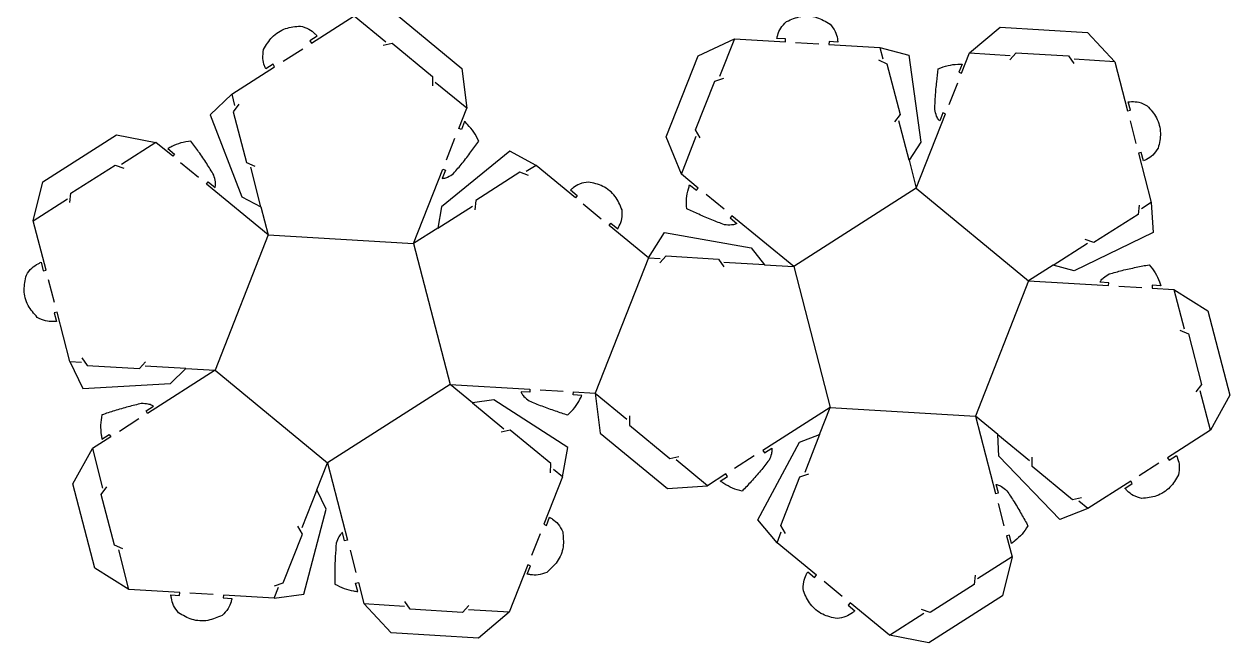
# Model space of a CAD drawing. Extents: x 3 to 213, y -16 to 259.
# Drawn here: x 2.7 to 213.2, y -16.1 to 92 of the extents above; entities that cross this region are included whole.
import ezdxf

# ---------------------------------------------------------------- set-up
doc = ezdxf.new("R2010")
doc.units = 0
doc.layers.get('0').update_dxf_attribs({"linetype": 'CONTINUOUS'})

msp = doc.modelspace()

# ---------------------------------------------------------------- linework, layer by layer
at = {"color": 5}
for p, q in [((52.853189, 88.61576), (60.346802, 93.39869)), ((67.33597, 93.897258), (79.103765, 84.213449)), ((167.747487, 86.921543), (173.108775, 91.432967)), ((173.108775, 91.432967), (188.321086, 90.515539)), ((53.864496, 89.863896), (52.579877, 89.043964)), ((52.579877, 89.043964), (52.853189, 88.61576)), ((65.354279, 88.291227), (66.945784, 88.62629)), ((66.945784, 88.62629), (74.006459, 82.816003)), ((120.374709, 86.432398), (126.724196, 89.395585)), ((126.724198, 89.395585), (135.598047, 88.860418)), ((135.628628, 89.367495), (134.107397, 89.459237)), ((135.598047, 88.860418), (135.628628, 89.367495)), ((143.234783, 88.908783), (143.204201, 88.401706)), ((144.756014, 88.817038), (143.234783, 88.908783)), ((188.321086, 90.515539), (193.101338, 85.392497)), ((114.801311, 72.248113), (120.374709, 86.432398)), ((143.204201, 88.401706), (152.078049, 87.866539)), ((152.077883, 87.866497), (157.141311, 86.556455)), ((157.141311, 86.556455), (159.248664, 71.358574)), ((166.354139, 83.375472), (167.74749, 86.921543)), ((174.800695, 85.732795), (175.8913, 86.939326)), ((175.8913, 86.939326), (185.018686, 86.388869)), ((185.018686, 86.388869), (185.956389, 85.060014)), ((38.936478, 79.733174), (46.430091, 84.516104)), ((46.156781, 84.944311), (44.872162, 84.124379)), ((46.430091, 84.516104), (46.156781, 84.944311)), ((79.103765, 84.213449), (79.959824, 77.259047)), ((151.850765, 85.708247), (153.335256, 85.043859)), ((153.335256, 85.043859), (155.632254, 76.193114)), ((166.43867, 84.979679), (165.881329, 83.56125)), ((193.101406, 85.392514), (195.334605, 76.787595)), ((74.006459, 82.816003), (73.983994, 81.189768)), ((123.278908, 82.016411), (124.832494, 82.49758)), ((165.881329, 83.56125), (166.354139, 83.375472)), ((119.934871, 73.505839), (123.278908, 82.016411)), ((38.936532, 79.733089), (35.149223, 76.126058)), ((40.184536, 77.957677), (39.210491, 76.655236)), ((195.826315, 76.915208), (195.443481, 78.390335)), ((35.149223, 76.126058), (40.698522, 61.821481)), ((39.210491, 76.655236), (41.507483, 67.804507)), ((78.566399, 73.713013), (79.959745, 77.259078)), ((155.632254, 76.193114), (154.658207, 74.89067)), ((158.458495, 63.281066), (163.567443, 76.283329)), ((163.094633, 76.469107), (162.537292, 75.050678)), ((163.567443, 76.283329), (163.094633, 76.469107)), ((195.334605, 76.787595), (195.826315, 76.915208)), ((79.039206, 73.527234), (78.566399, 73.713013)), ((79.596547, 74.945661), (79.039206, 73.527234)), ((5.979278, 64.422793), (18.825529, 72.622139)), ((18.825529, 72.622139), (25.704073, 71.287276)), ((117.435204, 65.755108), (114.801311, 72.248113)), ((120.745337, 72.095772), (119.934871, 73.505839)), ((28.645996, 68.866329), (25.704066, 71.287262)), ((27.792015, 70.226959), (28.968785, 69.258584)), ((87.480434, 69.771503), (75.590744, 60.073405)), ((92.081291, 67.284179), (87.480434, 69.771503)), ((159.248664, 71.358574), (157.182323, 68.198173)), ((197.740487, 69.539564), (197.248777, 69.411952)), ((198.123322, 68.064434), (197.740487, 69.539564)), ((28.968785, 69.258584), (28.645996, 68.866329)), ((41.507483, 67.804507), (42.991972, 67.140119)), ((157.182323, 68.198173), (158.458433, 63.281092)), ((197.248777, 69.411952), (199.481976, 60.807033)), ((10.871676, 62.42289), (18.579427, 67.342498)), ((18.579427, 67.342498), (20.119123, 66.8186)), ((70.67077, 53.618646), (75.779706, 66.620884)), ((76.252516, 66.435105), (75.695178, 65.016679)), ((75.779706, 66.620884), (76.252516, 66.435105)), ((89.238723, 66.072518), (81.530952, 61.152896)), ((90.778423, 65.548617), (89.238723, 66.072518)), ((98.945886, 61.635369), (92.08135, 67.28425)), ((120.377085, 63.334186), (117.435139, 65.755136)), ((4.293654, 57.621698), (5.979278, 64.422793)), ((34.529852, 64.024456), (34.852644, 64.416714)), ((45.316922, 55.147693), (34.529852, 64.024456)), ((34.852644, 64.416714), (36.029415, 63.448339)), ((118.877515, 63.910306), (120.054291, 62.941928)), ((120.054291, 62.941928), (120.377085, 63.334186)), ((10.698539, 60.805746), (10.871676, 62.42289)), ((40.698522, 61.821481), (44.040964, 60.064802)), ((81.530952, 61.152896), (81.357814, 59.535749)), ((98.091902, 62.996008), (99.268681, 62.027627)), ((99.268681, 62.027627), (98.945886, 61.635369)), ((44.040964, 60.064802), (45.317071, 55.147732)), ((75.590744, 60.073405), (74.952914, 56.351692)), ((197.359123, 60.356174), (197.185986, 58.739027)), ((199.481928, 60.807109), (199.800693, 55.586664)), ((6.526833, 49.016801), (4.293629, 57.621734)), ((104.829777, 56.793469), (105.152571, 57.185729)), ((105.152571, 57.185729), (106.329347, 56.217349)), ((126.260976, 58.492288), (125.938181, 58.100028)), ((125.938181, 58.100028), (127.11496, 57.13165)), ((137.048107, 49.615474), (126.260976, 58.492288)), ((197.185986, 58.739027), (189.478214, 53.819408)), ((74.952914, 56.351692), (70.670821, 53.61857)), ((111.694316, 51.144588), (104.829777, 56.793469)), ((111.694316, 51.144588), (114.50493, 55.555377)), ((114.50493, 55.555377), (129.610206, 52.86318)), ((199.800693, 55.586664), (185.997816, 48.886031)), ((129.610206, 52.86318), (131.977395, 49.921352)), ((189.478214, 53.819408), (187.938514, 54.343306)), ((113.676752, 50.26165), (114.76736, 51.468178)), ((114.76736, 51.468178), (123.894746, 50.917723)), ((123.894746, 50.917723), (124.832446, 49.588869)), ((5.652287, 50.364319), (6.035122, 48.889189)), ((6.035122, 48.889189), (6.526833, 49.016801)), ((131.977395, 49.921352), (137.048167, 49.615542)), ((182.353551, 49.874622), (178.071458, 47.1415)), ((185.997816, 48.886031), (182.353551, 49.874622)), ((178.071458, 47.1415), (192.016075, 46.300525)), ((192.046657, 46.807603), (190.525425, 46.899345)), ((192.016075, 46.300525), (192.046657, 46.807603)), ((199.652811, 46.348887), (199.622232, 45.84181)), ((201.174042, 46.257145), (199.652811, 46.348887)), ((199.622232, 45.84181), (203.425309, 45.612454)), ((203.425352, 45.612465), (209.372725, 41.907666)), ((8.441007, 41.641144), (7.949297, 41.513531)), ((7.949297, 41.513531), (8.332132, 40.038398)), ((10.674211, 33.036208), (8.441007, 41.641144)), ((209.372725, 41.907666), (213.201078, 27.156337)), ((204.474349, 38.537094), (205.958852, 37.872701)), ((205.958852, 37.872701), (208.255862, 29.021902)), ((10.674184, 33.036202), (12.934347, 28.319589)), ((12.74837, 33.674496), (13.686074, 32.345636)), ((13.686074, 32.345636), (22.813488, 31.795178)), ((22.813488, 31.795178), (23.904097, 33.001712)), ((28.253738, 29.176935), (30.957325, 31.812961)), ((30.957325, 31.812961), (36.028111, 31.507151)), ((36.028111, 31.507151), (24.252373, 23.991079)), ((12.934347, 28.319589), (28.253738, 29.176935)), ((77.051402, 29.033106), (90.996019, 28.192132)), ((80.974085, 25.805297), (77.051498, 29.033224)), ((90.965441, 27.685055), (89.444209, 27.776797)), ((90.996019, 28.192132), (90.965441, 27.685055)), ((98.571595, 27.226339), (98.602176, 27.733416)), ((98.602176, 27.733416), (102.405253, 27.50406)), ((102.405253, 27.50406), (103.26131, 20.549675)), ((208.255862, 29.021902), (207.281808, 27.719452)), ((84.710738, 26.348758), (80.974085, 25.805297)), ((97.608271, 18.037883), (84.710738, 26.348758)), ((100.092826, 27.134597), (98.571595, 27.226339)), ((213.201078, 27.156337), (209.805939, 21.026916)), ((23.979061, 24.419286), (25.263687, 25.239221)), ((24.252373, 23.991079), (23.979061, 24.419286)), ((108.381063, 23.573351), (108.358599, 21.947118)), ((143.428542, 25.030021), (131.652899, 17.514008)), ((141.570764, 20.301969), (143.428545, 25.030018)), ((172.704983, 20.273044), (168.782396, 23.500972)), ((168.782512, 23.501003), (172.291801, 9.979079)), ((108.358599, 21.947118), (115.419254, 16.136851)), ((17.829244, 19.891403), (14.617679, 17.841564)), ((16.271307, 19.499676), (17.555932, 20.319611)), ((17.555932, 20.319611), (17.829244, 19.891403)), ((87.573017, 21.032874), (85.981517, 20.697814)), ((94.633672, 15.222607), (87.573017, 21.032874)), ((103.26131, 20.549675), (115.029067, 10.865897)), ((130.813288, 5.425798), (138.041448, 18.959723)), ((138.041448, 18.959723), (141.570764, 20.301969)), ((172.890917, 16.50166), (172.704983, 20.273044)), ((209.805857, 21.027043), (202.312205, 16.244087)), ((11.222463, 11.71227), (14.617597, 17.841685)), ((96.66443, 12.89359), (97.608271, 18.037883)), ((131.652899, 17.514008), (131.926209, 17.085804)), ((131.926209, 17.085804), (133.210825, 17.905733)), ((53.783272, 10.639484), (55.641071, 15.367579)), ((55.640887, 15.367652), (59.15021, 1.845598)), ((94.611207, 13.596374), (94.633672, 15.222607)), ((115.419254, 16.136851), (117.010753, 16.471911)), ((183.528902, 5.444975), (172.890917, 16.50166)), ((178.658328, 14.716105), (178.680793, 16.342335)), ((202.312205, 16.244087), (202.585518, 15.81588)), ((202.585518, 15.81588), (203.870142, 16.635815)), ((96.664388, 12.89361), (93.41323, 4.619419)), ((125.22982, 13.414367), (122.018284, 11.364544)), ((124.218517, 12.166233), (125.50313, 12.986162)), ((125.50313, 12.986162), (125.22982, 13.414367)), ((134.781507, 4.412381), (138.12551, 12.922868)), ((138.12551, 12.922868), (139.679079, 13.404032)), ((185.718983, 8.905835), (178.658328, 14.716105)), ((15.050813, -3.039054), (11.222463, 11.71227)), ((16.167673, 9.846705), (17.141726, 11.149155)), ((55.454827, 7.253647), (53.783272, 10.639484)), ((115.029067, 10.865897), (122.018185, 11.364426)), ((172.783508, 10.106688), (172.400677, 11.581807)), ((195.889076, 12.144412), (188.395424, 7.361456)), ((194.877761, 10.896267), (196.162388, 11.716204)), ((196.162388, 11.716204), (195.889076, 12.144412)), ((18.464682, 0.995917), (16.167673, 9.846705)), ((172.291801, 9.979079), (172.783508, 10.106688)), ((187.310482, 9.240898), (185.718983, 8.905835)), ((51.536264, -7.580856), (55.454827, 7.253647)), ((188.395328, 7.361338), (183.528902, 5.444975)), ((51.283605, 2.888753), (50.473142, 4.298823)), ((93.41323, 4.619419), (93.886043, 4.433641)), ((93.886043, 4.433641), (94.443383, 5.852073)), ((134.139644, 1.389772), (130.813288, 5.425798)), ((135.591962, 3.002325), (134.781507, 4.412381)), ((47.939568, -5.62181), (51.283605, 2.888753)), ((58.6585, 1.717988), (58.275666, 3.193121)), ((174.697667, 2.731095), (174.205959, 2.603483)), ((174.205959, 2.603483), (175.16304, -1.084315)), ((175.080498, 1.255976), (174.697667, 2.731095)), ((19.949182, 0.331524), (18.464682, 0.995917)), ((59.15021, 1.845598), (58.6585, 1.717988)), ((141.004262, -4.259128), (134.139751, 1.389733)), ((175.163068, -1.084357), (173.477434, -7.885486)), ((20.998179, -6.743841), (15.050813, -3.039054)), ((90.626525, -2.472744), (87.375368, -10.746938)), ((90.541994, -4.076954), (91.099335, -2.658525)), ((91.099335, -2.658525), (90.626525, -2.472744)), ((139.504697, -3.683), (140.68147, -4.651389)), ((46.385985, -6.102971), (47.939568, -5.62181)), ((60.572675, -5.657681), (61.064388, -5.53006)), ((60.955513, -7.1328), (60.572675, -5.657681)), ((61.064388, -5.53006), (62.021474, -9.217886)), ((140.68147, -4.651389), (141.004262, -4.259128)), ((168.585001, -5.885575), (160.877202, -10.805216)), ((168.758142, -4.268414), (168.585001, -5.885575)), ((29.872026, -7.279019), (20.998152, -6.743841)), ((28.32021, -7.694337), (29.841447, -7.786088)), ((29.841447, -7.786088), (29.872026, -7.279019)), ((37.478205, -7.737715), (37.447624, -8.244812)), ((37.447624, -8.244812), (38.968861, -8.336534)), ((46.352079, -8.272893), (37.478205, -7.737715)), ((46.352079, -8.272893), (51.536264, -7.580856)), ((173.477434, -7.885486), (160.631099, -16.084889)), ((66.801771, -14.340925), (62.02152, -9.217886)), ((70.104172, -10.214271), (69.166469, -8.8854)), ((79.231558, -10.764718), (70.104172, -10.214271)), ((80.322163, -9.558189), (79.231558, -10.764718)), ((146.888129, -9.101018), (146.565338, -9.49325)), ((146.565338, -9.49325), (147.742111, -10.461639)), ((153.75264, -14.749865), (146.888129, -9.101018)), ((160.877202, -10.805216), (159.337496, -10.281327)), ((87.375371, -10.746938), (82.014083, -15.258373)), ((82.014083, -15.258373), (66.801771, -14.340925)), ((160.631099, -16.084889), (153.75251, -14.750034))]:
    msp.add_line(p, q, dxfattribs=at)
at = {"color": 1}
for p, q in [((60.346833, 93.398727), (65.838471, 88.879615)), ((126.724196, 89.395585), (124.123278, 82.776252)), ((137.372815, 88.753386), (141.429432, 88.508738)), ((47.928815, 85.472691), (51.354465, 87.659173)), ((152.077883, 87.866497), (152.588327, 85.899665)), ((167.747487, 86.921543), (174.846564, 86.493409)), ((193.101338, 85.392497), (186.002258, 85.820631)), ((79.959824, 77.259047), (74.468186, 81.778156)), ((164.217672, 77.938162), (165.70391, 81.720639)), ((38.936532, 79.733089), (39.446976, 77.76626)), ((157.182323, 68.198173), (155.395769, 75.082087)), ((195.781244, 75.066612), (196.802138, 71.132934)), ((76.429935, 68.275714), (77.916171, 72.058183)), ((117.435204, 65.755108), (120.036122, 72.374441)), ((25.704073, 71.287276), (19.709155, 67.460913)), ((33.156951, 65.154226), (30.018894, 67.736556)), ((44.040964, 60.064802), (42.254413, 66.948705)), ((92.081291, 67.284179), (90.368453, 66.190932)), ((158.458318, 63.281055), (137.04824, 49.615578)), ((158.458318, 63.281055), (178.07147, 47.141539)), ((4.293654, 57.621698), (10.288571, 61.448058)), ((124.888069, 59.622063), (121.749992, 62.204411)), ((74.952914, 56.351692), (80.947847, 60.178064)), ((103.45687, 57.923247), (100.318796, 60.505591)), ((199.481928, 60.807109), (197.769091, 59.713862)), ((45.31686, 55.147735), (36.028001, 31.50723)), ((45.31686, 55.147735), (70.670795, 53.618686)), ((70.670795, 53.618686), (77.051512, 29.033174)), ((182.353551, 49.874622), (188.348485, 53.700993)), ((111.694307, 51.14463), (102.405166, 27.504139)), ((111.694316, 51.144588), (113.722624, 51.022264)), ((131.977395, 49.921352), (124.878318, 50.349483)), ((137.04824, 49.615578), (143.428675, 25.030083)), ((7.994367, 43.362129), (6.973473, 47.295813)), ((178.07147, 47.141539), (168.782328, 23.501048)), ((193.790847, 46.19349), (197.847461, 45.948843)), ((203.425352, 45.612465), (205.211917, 38.728512)), ((10.674184, 33.036202), (12.702498, 32.913879)), ((30.957325, 31.812961), (23.858226, 32.241095)), ((36.028001, 31.50723), (55.640873, 15.367731)), ((77.051512, 29.033174), (55.640873, 15.367731)), ((92.770791, 28.085096), (96.827405, 27.840449)), ((102.405253, 27.50406), (107.896874, 22.984962)), ((209.805939, 21.026916), (208.019376, 27.910869)), ((80.974085, 25.805297), (86.465706, 21.286202)), ((143.428675, 25.030083), (168.782328, 23.501048)), ((22.753642, 23.034487), (19.327973, 20.847993)), ((141.570764, 20.301969), (138.969871, 13.682701)), ((172.704983, 20.273044), (178.196604, 15.753949)), ((14.617597, 17.841685), (16.40416, 10.957738)), ((122.018185, 11.364426), (116.526564, 15.883523)), ((130.15418, 16.557425), (126.728539, 14.37095)), ((200.813475, 15.287498), (197.387805, 13.101004)), ((96.66443, 12.89359), (95.095396, 14.184763)), ((53.783272, 10.639484), (51.182355, 4.020154)), ((188.395328, 7.361338), (186.826294, 8.65251)), ((172.738438, 8.258107), (173.759323, 4.324457)), ((92.762999, 2.964581), (91.276757, -0.817905)), ((134.139644, 1.389772), (134.882755, 3.280991)), ((20.998179, -6.743841), (19.211616, 0.140106)), ((59.596853, 0.12461), (60.617746, -3.809069)), ((175.163068, -1.084357), (169.168112, -4.910751)), ((145.515228, -7.971226), (142.377166, -5.388892)), ((35.703431, -7.630696), (31.646803, -7.386038)), ((46.352079, -8.272893), (47.095198, -6.381665)), ((62.02152, -9.217886), (69.120599, -9.646017)), ((87.375371, -10.746938), (80.276294, -10.318806)), ((153.75251, -14.750034), (159.747466, -10.923637))]:
    msp.add_line(p, q, dxfattribs=at)
at = {"color": 5}
for points, knots in [([(135.812112, 92.409958), (136.621769, 92.766246), (138.282498, 93.497046), (141.096431, 93.327342), (142.657297, 92.402254), (143.418266, 91.951246)], [0, 0, 0, 0, 2.631174, 5.396943, 8.028116, 8.028116, 8.028116, 8.028116]), ([(44.516918, 87.513549), (44.962521, 88.277692), (45.876521, 89.845065), (48.252776, 91.361753), (50.059287, 91.530793), (50.940016, 91.613205)], [0, 0, 0, 0, 2.63116, 5.396913, 8.028072, 8.028072, 8.028072, 8.028072]), ([(50.940016, 91.613205), (51.449655, 91.472022), (52.388398, 91.211966), (53.302551, 90.465098), (53.733674, 90.003858), (53.864496, 89.863896)], [0, 0, 0, 0, 1.569303, 2.890622, 3.466239, 3.466239, 3.466239, 3.466239]), ([(134.107397, 89.459237), (134.153646, 89.645155), (134.306058, 90.257841), (134.741642, 91.355006), (135.435448, 92.038755), (135.812112, 92.409958)], [0, 0, 0, 0, 0.575621, 1.896947, 3.46626, 3.46626, 3.46626, 3.46626]), ([(143.418266, 91.951246), (143.74759, 91.537465), (144.354196, 90.77529), (144.654767, 89.633729), (144.732443, 89.007166), (144.756014, 88.817038)], [0, 0, 0, 0, 1.569314, 2.890642, 3.466263, 3.466263, 3.466263, 3.466263]), ([(44.872162, 84.124379), (44.800299, 84.301973), (44.563477, 84.887229), (44.270976, 86.030877), (44.430379, 86.991845), (44.516918, 87.513549)], [0, 0, 0, 0, 0.575618, 1.896936, 3.46624, 3.46624, 3.46624, 3.46624]), ([(162.292992, 84.152494), (162.853145, 84.371362), (163.942532, 84.797016), (165.366637, 84.938012), (166.185001, 84.96982), (166.43867, 84.979679)], [0, 0, 0, 0, 1.795926, 3.492729, 4.25496, 4.25496, 4.25496, 4.25496]), ([(161.676204, 77.026448), (161.707141, 77.810364), (161.770917, 79.426403), (162.00351, 81.801337), (162.199122, 83.390088), (162.292992, 84.152494)], [0, 0, 0, 0, 2.353145, 4.850996, 7.155575, 7.155575, 7.155575, 7.155575]), ([(195.443481, 78.390335), (195.63459, 78.403801), (196.264389, 78.448179), (197.442459, 78.372957), (198.307141, 77.924397), (198.776573, 77.680876)], [0, 0, 0, 0, 0.575622, 1.89695, 3.466265, 3.466265, 3.466265, 3.466265]), ([(162.537292, 75.050678), (162.479501, 75.111984), (162.256221, 75.348844), (161.907435, 76.003379), (161.765194, 76.632717), (161.676204, 77.026448)], [0, 0, 0, 0, 0.252427, 0.975268, 2.18323, 2.18323, 2.18323, 2.18323]), ([(198.776573, 77.680876), (199.365621, 77.020945), (200.573848, 75.667325), (201.282004, 72.93867), (200.884526, 71.168329), (200.690742, 70.305233)], [0, 0, 0, 0, 2.631178, 5.39695, 8.028127, 8.028127, 8.028127, 8.028127]), ([(82.0702, 71.517564), (81.808875, 72.05921), (81.300649, 73.112608), (80.353459, 74.18535), (79.775651, 74.765752), (79.596547, 74.945661)], [0, 0, 0, 0, 1.795921, 3.492721, 4.25495, 4.25495, 4.25495, 4.25495]), ([(31.816712, 71.520197), (31.220824, 71.439041), (30.061937, 71.281209), (28.749007, 70.711874), (28.018463, 70.341702), (27.792015, 70.226959)], [0, 0, 0, 0, 1.795914, 3.492706, 4.254932, 4.254932, 4.254932, 4.254932]), ([(35.821016, 65.593485), (35.412769, 66.263417), (34.57117, 67.644478), (33.213015, 69.606557), (32.269489, 70.899664), (31.816712, 71.520197)], [0, 0, 0, 0, 2.353131, 4.850968, 7.155534, 7.155534, 7.155534, 7.155534]), ([(77.670942, 65.877765), (78.181932, 66.473054), (79.235334, 67.70024), (80.681695, 69.598246), (81.619952, 70.895189), (82.0702, 71.517564)], [0, 0, 0, 0, 2.353141, 4.850989, 7.155564, 7.155564, 7.155564, 7.155564]), ([(200.690742, 70.305233), (200.39898, 69.864162), (199.861561, 69.05172), (198.868754, 68.413097), (198.29686, 68.145603), (198.123322, 68.064434)], [0, 0, 0, 0, 1.569315, 2.890643, 3.466264, 3.466264, 3.466264, 3.466264]), ([(36.029415, 63.448339), (36.050099, 63.530011), (36.130014, 63.845556), (36.116483, 64.587093), (35.934727, 65.206172), (35.821016, 65.593485)], [0, 0, 0, 0, 0.252426, 0.975262, 2.183216, 2.183216, 2.183216, 2.183216]), ([(75.695178, 65.016679), (75.779244, 65.022245), (76.104042, 65.043749), (76.805107, 65.285766), (77.337723, 65.649932), (77.670942, 65.877765)], [0, 0, 0, 0, 0.252426, 0.975264, 2.183223, 2.183223, 2.183223, 2.183223]), ([(101.205439, 64.381182), (100.682523, 64.30227), (99.719323, 64.156916), (98.72203, 63.525321), (98.238597, 63.119233), (98.091902, 62.996008)], [0, 0, 0, 0, 1.569315, 2.890642, 3.466263, 3.466263, 3.466263, 3.466263]), ([(107.089329, 59.539285), (106.738788, 60.351447), (106.019775, 62.017316), (103.843001, 63.808599), (102.069887, 64.193521), (101.205439, 64.381182)], [0, 0, 0, 0, 2.631177, 5.396949, 8.028127, 8.028127, 8.028127, 8.028127]), ([(118.383129, 59.711923), (118.348071, 60.312292), (118.279889, 61.479895), (118.585866, 62.877867), (118.808503, 63.666005), (118.877515, 63.910306)], [0, 0, 0, 0, 1.795924, 3.492724, 4.254954, 4.254954, 4.254954, 4.254954]), ([(106.329347, 56.217349), (106.422033, 56.38502), (106.727477, 56.937577), (107.155304, 58.037791), (107.112544, 59.010958), (107.089329, 59.539285)], [0, 0, 0, 0, 0.575622, 1.89695, 3.466264, 3.466264, 3.466264, 3.466264]), ([(124.969803, 56.923251), (124.233815, 57.194918), (122.716578, 57.754957), (120.529757, 58.710061), (119.079213, 59.387051), (118.383129, 59.711923)], [0, 0, 0, 0, 2.353146, 4.850997, 7.155576, 7.155576, 7.155576, 7.155576]), ([(127.11496, 57.13165), (127.038797, 57.095632), (126.744533, 56.956473), (126.014253, 56.827019), (125.371763, 56.886216), (124.969803, 56.923251)], [0, 0, 0, 0, 0.252427, 0.975267, 2.183227, 2.183227, 2.183227, 2.183227]), ([(3.084859, 48.12352), (3.376622, 48.564591), (3.914043, 49.377034), (4.906853, 50.015657), (5.478748, 50.28315), (5.652287, 50.364319)], [0, 0, 0, 0, 1.569317, 2.890647, 3.46627, 3.46627, 3.46627, 3.46627]), ([(192.138399, 48.328831), (192.893507, 48.541652), (194.450158, 48.98038), (196.780726, 49.493065), (198.352164, 49.797978), (199.106262, 49.944299)], [0, 0, 0, 0, 2.353143, 4.850992, 7.155568, 7.155568, 7.155568, 7.155568]), ([(199.106262, 49.944299), (199.487513, 49.479197), (200.228972, 48.574663), (200.803138, 47.263832), (201.086277, 46.495352), (201.174042, 46.257145)], [0, 0, 0, 0, 1.795923, 3.492723, 4.254952, 4.254952, 4.254952, 4.254952]), ([(4.999034, 40.74786), (4.409984, 41.407792), (3.201754, 42.761416), (2.493596, 45.490076), (2.891076, 47.260422), (3.084859, 48.12352)], [0, 0, 0, 0, 2.631184, 5.396962, 8.028146, 8.028146, 8.028146, 8.028146]), ([(190.525425, 46.899345), (190.565872, 46.973252), (190.722141, 47.258796), (191.236859, 47.792772), (191.791439, 48.122527), (192.138399, 48.328831)], [0, 0, 0, 0, 0.252426, 0.975264, 2.183224, 2.183224, 2.183224, 2.183224]), ([(8.332132, 40.038398), (8.141022, 40.024932), (7.511222, 39.980555), (6.33315, 40.055778), (5.468466, 40.504339), (4.999034, 40.74786)], [0, 0, 0, 0, 0.575623, 1.896953, 3.466271, 3.466271, 3.466271, 3.466271]), ([(89.444209, 27.776797), (89.475481, 27.698564), (89.596301, 27.396309), (90.043114, 26.804344), (90.554044, 26.410329), (90.873696, 26.163823)], [0, 0, 0, 0, 0.252426, 0.975265, 2.183224, 2.183224, 2.183224, 2.183224]), ([(23.159126, 25.703914), (22.395825, 25.522667), (20.822283, 25.149028), (18.536532, 24.463658), (17.015143, 23.965902), (16.285062, 23.72704)], [0, 0, 0, 0, 2.353141, 4.850988, 7.155563, 7.155563, 7.155563, 7.155563]), ([(25.263687, 25.239221), (25.192404, 25.284131), (24.916997, 25.457645), (24.20757, 25.673925), (23.562622, 25.692373), (23.159126, 25.703914)], [0, 0, 0, 0, 0.252426, 0.975265, 2.183224, 2.183224, 2.183224, 2.183224]), ([(90.873696, 26.163823), (91.597754, 25.861797), (93.090396, 25.239171), (95.342459, 24.450116), (96.865864, 23.958559), (97.596912, 23.722671)], [0, 0, 0, 0, 2.353142, 4.850991, 7.155568, 7.155568, 7.155568, 7.155568]), ([(97.596912, 23.722671), (98.031295, 24.138584), (98.876086, 24.947454), (99.603627, 26.179782), (99.977069, 26.908664), (100.092826, 27.134597)], [0, 0, 0, 0, 1.795923, 3.492723, 4.254952, 4.254952, 4.254952, 4.254952]), ([(16.285062, 23.72704), (16.178106, 23.135236), (15.970098, 21.984292), (16.10585, 20.559681), (16.232156, 19.750499), (16.271307, 19.499676)], [0, 0, 0, 0, 1.795921, 3.49272, 4.25495, 4.25495, 4.25495, 4.25495]), ([(133.210825, 17.905733), (133.221544, 17.822167), (133.262959, 17.499307), (133.160408, 16.764773), (132.905571, 16.172026), (132.746138, 15.801188)], [0, 0, 0, 0, 0.252424, 0.975257, 2.183208, 2.183208, 2.183208, 2.183208]), ([(132.746138, 15.801188), (132.260339, 15.185177), (131.258869, 13.915274), (129.674762, 12.130645), (128.582673, 10.960308), (128.058604, 10.398689)], [0, 0, 0, 0, 2.353121, 4.850948, 7.155505, 7.155505, 7.155505, 7.155505]), ([(203.870142, 16.635815), (203.942006, 16.45822), (204.178829, 15.872962), (204.471332, 14.729308), (204.311927, 13.768335), (204.225387, 13.246628)], [0, 0, 0, 0, 0.57562, 1.896946, 3.466258, 3.466258, 3.466258, 3.466258]), ([(204.225387, 13.246628), (203.779782, 12.482481), (202.865779, 10.915099), (200.48951, 9.398405), (198.682991, 9.229364), (197.802257, 9.146952)], [0, 0, 0, 0, 2.631173, 5.39694, 8.028113, 8.028113, 8.028113, 8.028113]), ([(128.058604, 10.398689), (127.476791, 10.55087), (126.345278, 10.846832), (125.110292, 11.569824), (124.429533, 12.025108), (124.218517, 12.166233)], [0, 0, 0, 0, 1.795905, 3.492689, 4.254912, 4.254912, 4.254912, 4.254912]), ([(172.400677, 11.581807), (172.483465, 11.566179), (172.803322, 11.505797), (173.470218, 11.181282), (173.955206, 10.755746), (174.258628, 10.48952)], [0, 0, 0, 0, 0.252425, 0.97526, 2.183214, 2.183214, 2.183214, 2.183214]), ([(197.802257, 9.146952), (197.292616, 9.288136), (196.353868, 9.548193), (195.439709, 10.295063), (195.008584, 10.756305), (194.877761, 10.896267)], [0, 0, 0, 0, 1.569311, 2.890637, 3.466257, 3.466257, 3.466257, 3.466257]), ([(174.258628, 10.48952), (174.69437, 9.837138), (175.592651, 8.492257), (176.800422, 6.434194), (177.576008, 5.033899), (177.948195, 4.361928)], [0, 0, 0, 0, 2.353129, 4.850964, 7.155528, 7.155528, 7.155528, 7.155528]), ([(94.443383, 5.852073), (94.60591, 5.750635), (95.141513, 5.41635), (96.05038, 4.663039), (96.486266, 3.791895), (96.722906, 3.318956)], [0, 0, 0, 0, 0.575623, 1.896956, 3.466275, 3.466275, 3.466275, 3.466275]), ([(177.948195, 4.361928), (177.623672, 3.855615), (176.992536, 2.870935), (175.923294, 1.919807), (175.279925, 1.413055), (175.080498, 1.255976)], [0, 0, 0, 0, 1.795912, 3.492703, 4.254928, 4.254928, 4.254928, 4.254928]), ([(58.275666, 3.193121), (58.210926, 3.139205), (57.960797, 2.930895), (57.535875, 2.323019), (57.319031, 1.715335), (57.183367, 1.335151)], [0, 0, 0, 0, 0.252428, 0.975272, 2.183237, 2.183237, 2.183237, 2.183237]), ([(96.722906, 3.318956), (96.811559, 2.438825), (96.993399, 0.633541), (95.962445, -1.990237), (94.600293, -3.188842), (93.936202, -3.773198)], [0, 0, 0, 0, 2.631184, 5.396962, 8.028144, 8.028144, 8.028144, 8.028144]), ([(57.183367, 1.335151), (57.119869, 0.553197), (56.988968, -1.058796), (56.934458, -3.444472), (56.937717, -5.045219), (56.939282, -5.813383)], [0, 0, 0, 0, 2.353148, 4.851002, 7.155586, 7.155586, 7.155586, 7.155586]), ([(93.936202, -3.773198), (93.440905, -3.958543), (92.528581, -4.299944), (91.350003, -4.233039), (90.730101, -4.113291), (90.541994, -4.076954)], [0, 0, 0, 0, 1.569322, 2.890655, 3.466279, 3.466279, 3.466279, 3.466279]), ([(138.74472, -7.004925), (138.721506, -6.476602), (138.678746, -5.50344), (139.10657, -4.40323), (139.412011, -3.850672), (139.504697, -3.683)], [0, 0, 0, 0, 1.569302, 2.890628, 3.466251, 3.466251, 3.466251, 3.466251]), ([(56.939282, -5.813383), (57.469072, -6.097984), (58.499411, -6.651479), (59.896254, -6.9626), (60.704866, -7.092526), (60.955513, -7.1328)], [0, 0, 0, 0, 1.795932, 3.492739, 4.254971, 4.254971, 4.254971, 4.254971]), ([(29.65796, -10.828556), (29.328636, -10.414773), (28.722029, -9.652594), (28.421457, -8.511029), (28.34378, -7.884465), (28.32021, -7.694337)], [0, 0, 0, 0, 1.569322, 2.890652, 3.466274, 3.466274, 3.466274, 3.466274]), ([(38.968861, -8.336534), (38.922611, -8.522453), (38.770198, -9.135144), (38.334613, -10.232318), (37.640803, -10.916073), (37.264137, -11.28728)], [0, 0, 0, 0, 0.575626, 1.896962, 3.466287, 3.466287, 3.466287, 3.466287]), ([(144.628585, -11.846814), (143.764141, -11.659155), (141.991032, -11.274236), (139.814269, -9.482952), (139.095259, -7.817086), (138.74472, -7.004925)], [0, 0, 0, 0, 2.631165, 5.396929, 8.028103, 8.028103, 8.028103, 8.028103]), ([(147.742111, -10.461639), (147.595416, -10.584865), (147.111985, -10.990952), (146.114696, -11.622548), (145.151499, -11.767902), (144.628585, -11.846814)], [0, 0, 0, 0, 0.57562, 1.896944, 3.466253, 3.466253, 3.466253, 3.466253]), ([(37.264137, -11.28728), (36.454478, -11.643569), (34.793743, -12.374372), (31.979803, -12.204655), (30.418932, -11.279566), (29.65796, -10.828556)], [0, 0, 0, 0, 2.631181, 5.396959, 8.02814, 8.02814, 8.02814, 8.02814])]:
    msp.add_open_spline(points, degree=3, knots=knots, dxfattribs=at)

doc.saveas('drawing.dxf')
